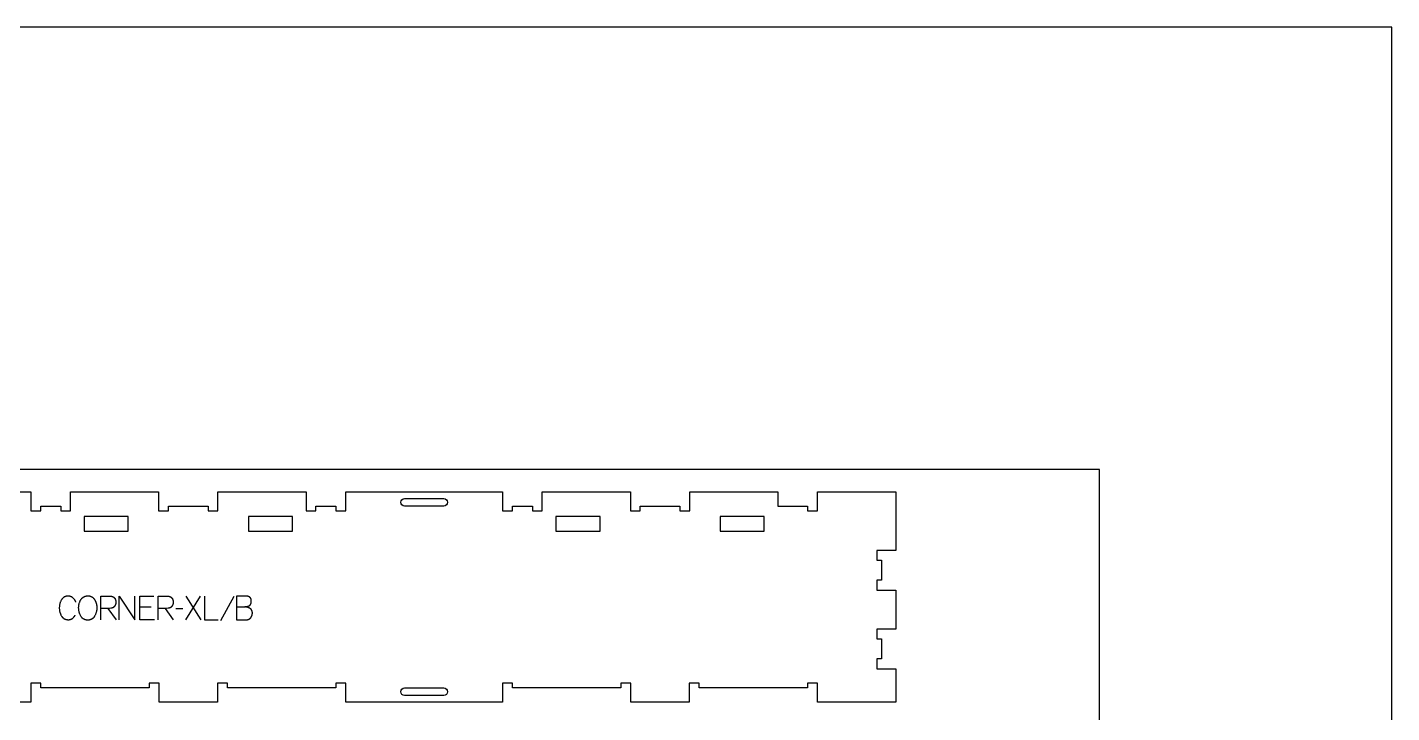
# Model space of a CAD drawing. Extents: x 0 to 4485, y 0 to 8771.
# Drawn here: x 1448 to 3183, y 4721 to 5593 of the extents above; entities that cross this region are included whole.
import ezdxf

# ---------------------------------------------------------------- set-up
doc = ezdxf.new("R2010")
doc.units = 0
for name, color, linetype in [('0_SHEET_SPRUCEPLY_2440X122', 1, 'CONTINUOUS'), ('1_ANYTOOL_1MMDEEP_LABELS_S', 2, 'CONTINUOUS'), ('3_ANYTOOL_CUTTHROUGH_INSID', 4, 'CONTINUOUS'), ('4_ANYTOOL_CUTTHROUGH_OUTSI', 5, 'CONTINUOUS'), ('DONOTCUT', 7, 'CONTINUOUS')]:
    doc.layers.add(name, color=color, linetype=linetype)

msp = doc.modelspace()

# ---------------------------------------------------------------- linework, layer by layer
at = {"layer": '0_SHEET_SPRUCEPLY_2440X122'}
msp.add_lwpolyline([(371.7, 5031), (371.7, 3811), (2811.7, 3811), (2811.7, 5031)], close=True, dxfattribs=at)
at = {"layer": '1_ANYTOOL_1MMDEEP_LABELS_S', "color": 2}
for points in [[(1509.6, 4862.2), (1509.5, 4862.6), (1509.3, 4863), (1509.1, 4863.4), (1508.9, 4863.7), (1508.7, 4864.1), (1508.5, 4864.5), (1508.3, 4864.8), (1508.1, 4865.2), (1507.8, 4865.5), (1507.6, 4865.8), (1507.3, 4866.1), (1507, 4866.4), (1506.8, 4866.7), (1506.5, 4867), (1506.2, 4867.3), (1505.9, 4867.6), (1505.7, 4867.7), (1505.6, 4867.8), (1505.4, 4867.9), (1505.2, 4868.1), (1505.1, 4868.2), (1504.9, 4868.3), (1504.7, 4868.4), (1504.6, 4868.5), (1504.4, 4868.6), (1504.2, 4868.7), (1504, 4868.8), (1503.8, 4868.9), (1503.7, 4868.9), (1503.5, 4869), (1503.3, 4869.1), (1503.1, 4869.2), (1502.9, 4869.2), (1502.7, 4869.3), (1502.5, 4869.3), (1502.3, 4869.4), (1502.1, 4869.4), (1501.9, 4869.5), (1501.7, 4869.5), (1501.5, 4869.6), (1501.3, 4869.6), (1501.1, 4869.6), (1500.9, 4869.6), (1500.6, 4869.7), (1500.4, 4869.7), (1500.2, 4869.7), (1500, 4869.7), (1499.8, 4869.7), (1499.4, 4869.7), (1499.1, 4869.7), (1498.8, 4869.6), (1498.4, 4869.6), (1498.1, 4869.6), (1497.8, 4869.5), (1497.5, 4869.5), (1497.2, 4869.4), (1496.9, 4869.3), (1496.6, 4869.2), (1496.3, 4869.1), (1496, 4869), (1495.7, 4868.9), (1495.6, 4868.8), (1495.4, 4868.8), (1495.3, 4868.7), (1495.2, 4868.7), (1495, 4868.6), (1494.9, 4868.5), (1494.8, 4868.4), (1494.7, 4868.4), (1494.5, 4868.3), (1494.4, 4868.2), (1494.3, 4868.1), (1494.2, 4868), (1494, 4867.9), (1493.9, 4867.9), (1493.7, 4867.7), (1493.5, 4867.5), (1493.2, 4867.3), (1493, 4867), (1492.8, 4866.8), (1492.6, 4866.6), (1492.4, 4866.3), (1492.2, 4866.1), (1492, 4865.8), (1491.8, 4865.6), (1491.6, 4865.3), (1491.4, 4865), (1491.1, 4864.4), (1490.8, 4863.8), (1490.5, 4863.2), (1490.2, 4862.6), (1489.9, 4862), (1489.7, 4861.3), (1489.5, 4860.7), (1489.3, 4860.1), (1489.2, 4859.4), (1489, 4858.8), (1488.9, 4858.1), (1488.8, 4857.4), (1488.7, 4856.8), (1488.7, 4856.1), (1488.6, 4855.4), (1488.6, 4854.7), (1488.6, 4854), (1488.7, 4853.3), (1488.7, 4852.6), (1488.8, 4851.9), (1488.9, 4851.3), (1489, 4850.6), (1489.2, 4849.9), (1489.2, 4849.6), (1489.3, 4849.3), (1489.4, 4849), (1489.5, 4848.7), (1489.6, 4848.3), (1489.7, 4848), (1489.9, 4847.7), (1490, 4847.4), (1490.2, 4846.8), (1490.5, 4846.2), (1490.8, 4845.6), (1491.1, 4845), (1491.5, 4844.4), (1491.7, 4844.1), (1491.8, 4843.8), (1492, 4843.5), (1492.2, 4843.3), (1492.4, 4843), (1492.6, 4842.8), (1492.9, 4842.5), (1493.1, 4842.3), (1493.3, 4842.1), (1493.5, 4841.9), (1493.8, 4841.7), (1493.9, 4841.6), (1494, 4841.5), (1494.1, 4841.4), (1494.3, 4841.3), (1494.4, 4841.3), (1494.5, 4841.2), (1494.7, 4841.1), (1494.8, 4841), (1494.9, 4840.9), (1495.1, 4840.9), (1495.2, 4840.8), (1495.3, 4840.7), (1495.6, 4840.6), (1495.9, 4840.5), (1496.2, 4840.3), (1496.5, 4840.2), (1496.8, 4840.1), (1497.1, 4840.1), (1497.4, 4840), (1497.7, 4839.9), (1498, 4839.9), (1498.4, 4839.8), (1498.7, 4839.8), (1499, 4839.7), (1499.4, 4839.7), (1499.7, 4839.7), (1500.1, 4839.7), (1500.5, 4839.7), (1500.9, 4839.7), (1501, 4839.7), (1501.2, 4839.7), (1501.4, 4839.8), (1501.6, 4839.8), (1501.8, 4839.8), (1501.9, 4839.8), (1502.1, 4839.9), (1502.3, 4839.9), (1502.5, 4840), (1502.6, 4840), (1502.8, 4840), (1503, 4840.1), (1503.1, 4840.1), (1503.3, 4840.2), (1503.4, 4840.3), (1503.6, 4840.3), (1503.8, 4840.4), (1503.9, 4840.5), (1504.1, 4840.5), (1504.2, 4840.6), (1504.4, 4840.7), (1504.5, 4840.8), (1504.6, 4840.8), (1504.8, 4840.9), (1504.9, 4841), (1505.1, 4841.1), (1505.2, 4841.2), (1505.3, 4841.3), (1505.6, 4841.5), (1505.9, 4841.7), (1506.1, 4842), (1506.4, 4842.2), (1506.6, 4842.4), (1506.8, 4842.7), (1507.1, 4842.9), (1507.3, 4843.2), (1507.5, 4843.4), (1507.7, 4843.7), (1508, 4844), (1508.2, 4844.3), (1508.4, 4844.6), (1508.6, 4844.9), (1508.8, 4845.2), (1508.9, 4845.5)], [(1541.3, 4839.7), (1541.3, 4869.7), (1552.7, 4869.7), (1553.1, 4869.7), (1553.6, 4869.7), (1553.8, 4869.6), (1554.1, 4869.6), (1554.3, 4869.6), (1554.5, 4869.6), (1554.7, 4869.5), (1554.9, 4869.5), (1555.2, 4869.5), (1555.4, 4869.4), (1555.6, 4869.4), (1555.8, 4869.3), (1556, 4869.3), (1556.1, 4869.2), (1556.3, 4869.1), (1556.5, 4869.1), (1556.7, 4869), (1556.9, 4868.9), (1557, 4868.8), (1557.2, 4868.8), (1557.4, 4868.7), (1557.5, 4868.6), (1557.7, 4868.5), (1557.8, 4868.4), (1558, 4868.3), (1558.1, 4868.2), (1558.2, 4868.1), (1558.4, 4868), (1558.5, 4867.8), (1558.6, 4867.7), (1558.8, 4867.6), (1558.9, 4867.5), (1559, 4867.3), (1559.1, 4867.2), (1559.2, 4867.1), (1559.3, 4866.9), (1559.4, 4866.8), (1559.5, 4866.6), (1559.6, 4866.5), (1559.7, 4866.3), (1559.8, 4866.1), (1559.8, 4866), (1559.9, 4865.8), (1560, 4865.6), (1560.1, 4865.5), (1560.1, 4865.3), (1560.2, 4865.1), (1560.2, 4864.9), (1560.3, 4864.7), (1560.3, 4864.5), (1560.4, 4864.3), (1560.4, 4864.1), (1560.5, 4863.9), (1560.5, 4863.7), (1560.5, 4863.5), (1560.6, 4863.2), (1560.6, 4863), (1560.6, 4862.8), (1560.6, 4862.3), (1560.6, 4861.8), (1560.6, 4861.7), (1560.6, 4861.5), (1560.6, 4861.3), (1560.6, 4861.1), (1560.6, 4861), (1560.6, 4860.8), (1560.5, 4860.6), (1560.5, 4860.5), (1560.5, 4860.3), (1560.4, 4860.1), (1560.4, 4860), (1560.4, 4859.8), (1560.3, 4859.6), (1560.3, 4859.5), (1560.2, 4859.3), (1560.2, 4859.1), (1560.1, 4859), (1560.1, 4858.8), (1560, 4858.6), (1559.9, 4858.5), (1559.9, 4858.3), (1559.8, 4858.2), (1559.7, 4858), (1559.6, 4857.9), (1559.5, 4857.7), (1559.4, 4857.6), (1559.4, 4857.4), (1559.3, 4857.3), (1559.2, 4857.1), (1559.1, 4857), (1559, 4856.8), (1558.8, 4856.7), (1558.7, 4856.5), (1558.6, 4856.4), (1558.5, 4856.2), (1558.4, 4856.1), (1558.3, 4856), (1558.1, 4855.9), (1558, 4855.7), (1557.9, 4855.6), (1557.7, 4855.5), (1557.6, 4855.4), (1557.5, 4855.3), (1557.3, 4855.2), (1557.2, 4855.1), (1557.1, 4855), (1556.9, 4854.9), (1556.8, 4854.9), (1556.6, 4854.8), (1556.5, 4854.7), (1556.3, 4854.7), (1556.1, 4854.6), (1556, 4854.5), (1555.8, 4854.5), (1555.7, 4854.4), (1555.5, 4854.4), (1555.3, 4854.4), (1555.1, 4854.3), (1555, 4854.3), (1554.8, 4854.3), (1554.6, 4854.2), (1554.4, 4854.2), (1554.3, 4854.2), (1552.3, 4854.1), (1550.3, 4854.1), (1541.3, 4854.1)], [(1564.8, 4839.7), (1564.8, 4869.7), (1584.9, 4839.7), (1584.9, 4869.7)], [(1609.9, 4839.7), (1590.9, 4839.7), (1590.9, 4869.7), (1608.8, 4869.7)], [(1614.2, 4839.7), (1614.2, 4869.7), (1625.5, 4869.7), (1626, 4869.7), (1626.5, 4869.7), (1626.7, 4869.6), (1626.9, 4869.6), (1627.2, 4869.6), (1627.4, 4869.6), (1627.6, 4869.5), (1627.8, 4869.5), (1628, 4869.5), (1628.2, 4869.4), (1628.4, 4869.4), (1628.6, 4869.3), (1628.8, 4869.3), (1629, 4869.2), (1629.2, 4869.1), (1629.4, 4869.1), (1629.5, 4869), (1629.7, 4868.9), (1629.9, 4868.8), (1630, 4868.8), (1630.2, 4868.7), (1630.4, 4868.6), (1630.5, 4868.5), (1630.7, 4868.4), (1630.8, 4868.3), (1631, 4868.2), (1631.1, 4868.1), (1631.2, 4868), (1631.4, 4867.8), (1631.5, 4867.7), (1631.6, 4867.6), (1631.7, 4867.5), (1631.8, 4867.3), (1632, 4867.2), (1632.1, 4867.1), (1632.2, 4866.9), (1632.3, 4866.8), (1632.4, 4866.6), (1632.5, 4866.5), (1632.5, 4866.3), (1632.6, 4866.1), (1632.7, 4866), (1632.8, 4865.8), (1632.8, 4865.6), (1632.9, 4865.5), (1633, 4865.3), (1633, 4865.1), (1633.1, 4864.9), (1633.2, 4864.7), (1633.2, 4864.5), (1633.2, 4864.3), (1633.3, 4864.1), (1633.3, 4863.9), (1633.4, 4863.7), (1633.4, 4863.5), (1633.4, 4863.2), (1633.4, 4863), (1633.4, 4862.8), (1633.5, 4862.3), (1633.5, 4861.8), (1633.5, 4861.7), (1633.5, 4861.5), (1633.5, 4861.3), (1633.5, 4861.1), (1633.4, 4861), (1633.4, 4860.8), (1633.4, 4860.6), (1633.4, 4860.5), (1633.3, 4860.3), (1633.3, 4860.1), (1633.3, 4860), (1633.2, 4859.8), (1633.2, 4859.6), (1633.1, 4859.5), (1633.1, 4859.3), (1633, 4859.1), (1633, 4859), (1632.9, 4858.8), (1632.9, 4858.6), (1632.8, 4858.5), (1632.7, 4858.3), (1632.6, 4858.2), (1632.6, 4858), (1632.5, 4857.9), (1632.4, 4857.7), (1632.3, 4857.6), (1632.2, 4857.4), (1632.1, 4857.3), (1632, 4857.1), (1631.9, 4857), (1631.8, 4856.8), (1631.7, 4856.7), (1631.6, 4856.5), (1631.5, 4856.4), (1631.4, 4856.2), (1631.2, 4856.1), (1631.1, 4856), (1631, 4855.9), (1630.9, 4855.7), (1630.7, 4855.6), (1630.6, 4855.5), (1630.5, 4855.4), (1630.3, 4855.3), (1630.2, 4855.2), (1630.1, 4855.1), (1629.9, 4855), (1629.8, 4854.9), (1629.6, 4854.9), (1629.5, 4854.8), (1629.3, 4854.7), (1629.2, 4854.7), (1629, 4854.6), (1628.8, 4854.5), (1628.7, 4854.5), (1628.5, 4854.4), (1628.3, 4854.4), (1628.2, 4854.4), (1628, 4854.3), (1627.8, 4854.3), (1627.7, 4854.3), (1627.5, 4854.2), (1627.3, 4854.2), (1627.1, 4854.2), (1625.2, 4854.1), (1623.2, 4854.1), (1614.2, 4854.1)], [(1667.9, 4869.7), (1649, 4839.7)], [(1669.2, 4839.7), (1650.2, 4869.7)], [(1673.5, 4869.7), (1673.5, 4839.7), (1690.6, 4839.7)], [(1710.7, 4869.2), (1693.5, 4838.4)], [(1714.1, 4869.7), (1714.1, 4839.7), (1723.8, 4839.7), (1726.4, 4839.6), (1726.6, 4839.6), (1726.8, 4839.6), (1727, 4839.6), (1727.2, 4839.6), (1727.5, 4839.6), (1727.7, 4839.7), (1727.9, 4839.7), (1728.1, 4839.7), (1728.3, 4839.8), (1728.5, 4839.8), (1728.7, 4839.8), (1728.9, 4839.9), (1729.1, 4840), (1729.3, 4840), (1729.5, 4840.1), (1729.6, 4840.2), (1729.8, 4840.3), (1730, 4840.4), (1730.2, 4840.5), (1730.3, 4840.6), (1730.5, 4840.7), (1730.7, 4840.8), (1730.8, 4840.9), (1731, 4841), (1731.1, 4841.1), (1731.3, 4841.3), (1731.4, 4841.4), (1731.6, 4841.6), (1731.7, 4841.7), (1731.8, 4841.9), (1732, 4842), (1732.1, 4842.2), (1732.2, 4842.4), (1732.4, 4842.5), (1732.5, 4842.7), (1732.6, 4842.9), (1732.7, 4843.1), (1732.8, 4843.2), (1732.9, 4843.4), (1733, 4843.6), (1733.1, 4843.8), (1733.2, 4843.9), (1733.3, 4844.1), (1733.4, 4844.3), (1733.5, 4844.5), (1733.5, 4844.7), (1733.6, 4844.9), (1733.7, 4845.1), (1733.7, 4845.2), (1733.8, 4845.4), (1733.9, 4845.6), (1733.9, 4845.8), (1733.9, 4846), (1734, 4846.2), (1734, 4846.4), (1734.1, 4846.6), (1734.1, 4846.8), (1734.1, 4847), (1734.1, 4847.2), (1734.2, 4847.4), (1734.2, 4847.6), (1734.2, 4847.8), (1734.2, 4848), (1734.2, 4848.2), (1734.2, 4848.5), (1734.2, 4848.7), (1734.2, 4849), (1734.1, 4849.2), (1734.1, 4849.4), (1734.1, 4849.7), (1734.1, 4849.9), (1734, 4850.1), (1734, 4850.3), (1733.9, 4850.5), (1733.8, 4850.7), (1733.8, 4850.9), (1733.7, 4851.1), (1733.6, 4851.3), (1733.6, 4851.5), (1733.5, 4851.7), (1733.4, 4851.8), (1733.4, 4851.9), (1733.3, 4852), (1733.3, 4852.1), (1733.2, 4852.2), (1733.2, 4852.2), (1733.1, 4852.3), (1733.1, 4852.4), (1733, 4852.5), (1732.9, 4852.6), (1732.9, 4852.6), (1732.8, 4852.7), (1732.8, 4852.8), (1732.7, 4852.9), (1732.6, 4853), (1732.6, 4853), (1732.5, 4853.1), (1732.4, 4853.2), (1732.3, 4853.2), (1732.3, 4853.3), (1732.2, 4853.4), (1732.1, 4853.5), (1732, 4853.6), (1731.8, 4853.7), (1731.6, 4853.8), (1731.5, 4854), (1731.3, 4854.1), (1730.9, 4854.3), (1730.5, 4854.5), (1730.2, 4854.7), (1729.8, 4854.9), (1729.4, 4855), (1729, 4855.2), (1728.6, 4855.3), (1728.2, 4855.5), (1727.8, 4855.6), (1727.3, 4855.7), (1726.9, 4855.8), (1726.5, 4855.9), (1726, 4856), (1725.6, 4856), (1725.1, 4856.1), (1724.7, 4856.1)], [(1714.1, 4856), (1724.7, 4856.1), (1725.1, 4856.2), (1725.5, 4856.2), (1725.9, 4856.3), (1726.2, 4856.3), (1726.6, 4856.4), (1727, 4856.5), (1727.4, 4856.5), (1727.7, 4856.6), (1728.1, 4856.7), (1728.4, 4856.9), (1728.8, 4857), (1729.1, 4857.1), (1729.4, 4857.2), (1729.8, 4857.4), (1730.1, 4857.5), (1730.4, 4857.7), (1730.5, 4857.7), (1730.6, 4857.8), (1730.6, 4857.8), (1730.7, 4857.9), (1730.8, 4857.9), (1730.8, 4858), (1730.9, 4858), (1731, 4858.1), (1731.1, 4858.1), (1731.1, 4858.2), (1731.2, 4858.3), (1731.3, 4858.3), (1731.3, 4858.4), (1731.4, 4858.4), (1731.4, 4858.5), (1731.5, 4858.6), (1731.6, 4858.6), (1731.6, 4858.7), (1731.7, 4858.8), (1731.7, 4858.8), (1731.8, 4858.9), (1731.8, 4859), (1731.9, 4859), (1731.9, 4859.1), (1732, 4859.2), (1732, 4859.3), (1732.1, 4859.3), (1732.1, 4859.4), (1732.2, 4859.5), (1732.2, 4859.6), (1732.2, 4859.7), (1732.3, 4859.8), (1732.3, 4859.8), (1732.4, 4859.9), (1732.4, 4860.1), (1732.5, 4860.3), (1732.6, 4860.5), (1732.6, 4860.7), (1732.7, 4860.9), (1732.7, 4861.1), (1732.8, 4861.3), (1732.8, 4861.5), (1732.8, 4861.8), (1732.8, 4862), (1732.9, 4862.2), (1732.9, 4862.5), (1732.9, 4862.7), (1732.9, 4863), (1732.9, 4863.2), (1732.9, 4863.6), (1732.9, 4863.8), (1732.9, 4864), (1732.9, 4864.2), (1732.8, 4864.4), (1732.8, 4864.6), (1732.8, 4864.7), (1732.8, 4864.9), (1732.7, 4865.1), (1732.7, 4865.2), (1732.7, 4865.4), (1732.6, 4865.6), (1732.6, 4865.7), (1732.5, 4865.9), (1732.5, 4866), (1732.4, 4866.2), (1732.4, 4866.3), (1732.3, 4866.5), (1732.3, 4866.6), (1732.2, 4866.8), (1732.1, 4866.9), (1732, 4867), (1732, 4867.2), (1731.9, 4867.3), (1731.8, 4867.4), (1731.7, 4867.5), (1731.6, 4867.6), (1731.5, 4867.7), (1731.4, 4867.9), (1731.3, 4868), (1731.2, 4868.1), (1731.1, 4868.2), (1731, 4868.3), (1730.9, 4868.4), (1730.8, 4868.4), (1730.7, 4868.5), (1730.6, 4868.6), (1730.4, 4868.7), (1730.3, 4868.8), (1730.2, 4868.8), (1730, 4868.9), (1729.9, 4869), (1729.7, 4869.1), (1729.6, 4869.1), (1729.5, 4869.2), (1729.3, 4869.2), (1729.1, 4869.3), (1729, 4869.3), (1728.8, 4869.4), (1728.7, 4869.4), (1728.5, 4869.5), (1728.3, 4869.5), (1728.1, 4869.5), (1728, 4869.6), (1727.8, 4869.6), (1727.6, 4869.6), (1727.4, 4869.6), (1727.2, 4869.6), (1727, 4869.7), (1726.6, 4869.7), (1726.2, 4869.7), (1714.1, 4869.7)], [(1550.3, 4854.1), (1560.8, 4839.6)], [(1605.6, 4855.8), (1590.9, 4855.8)], [(1623.2, 4854.1), (1633.6, 4839.6)], [(1645.6, 4853.6), (1636.8, 4853.5)]]:
    msp.add_lwpolyline(points, dxfattribs=at)
msp.add_lwpolyline([(1525.3, 4870), (1525.6, 4870), (1526, 4870), (1526.4, 4870), (1526.7, 4869.9), (1526.9, 4869.9), (1527.1, 4869.9), (1527.2, 4869.9), (1527.4, 4869.8), (1527.6, 4869.8), (1527.7, 4869.7), (1527.9, 4869.7), (1528, 4869.7), (1528.2, 4869.6), (1528.4, 4869.6), (1528.5, 4869.5), (1528.7, 4869.5), (1528.8, 4869.4), (1529, 4869.3), (1529.1, 4869.3), (1529.3, 4869.2), (1529.4, 4869.1), (1529.5, 4869.1), (1529.7, 4869), (1529.8, 4868.9), (1530, 4868.8), (1530.1, 4868.7), (1530.2, 4868.6), (1530.4, 4868.5), (1530.6, 4868.4), (1530.9, 4868.2), (1531.1, 4868), (1531.4, 4867.8), (1531.6, 4867.5), (1531.8, 4867.3), (1532.1, 4867.1), (1532.3, 4866.9), (1532.5, 4866.6), (1532.7, 4866.4), (1532.9, 4866.1), (1533.1, 4865.9), (1533.3, 4865.6), (1533.5, 4865.4), (1533.6, 4865.1), (1533.8, 4864.8), (1534, 4864.5), (1534.1, 4864.2), (1534.3, 4863.9), (1534.4, 4863.6), (1534.6, 4863.3), (1534.7, 4863), (1534.9, 4862.7), (1535, 4862.4), (1535.1, 4862.1), (1535.2, 4861.8), (1535.3, 4861.5), (1535.4, 4861.1), (1535.5, 4860.8), (1535.6, 4860.5), (1535.7, 4860.1), (1535.8, 4859.8), (1535.9, 4859.1), (1536.1, 4858.4), (1536.2, 4857.8), (1536.3, 4857.1), (1536.3, 4856.4), (1536.4, 4855.8), (1536.4, 4855.1), (1536.4, 4854.5), (1536.4, 4853.9), (1536.4, 4853.2), (1536.3, 4852.6), (1536.2, 4852), (1536.1, 4851.3), (1536, 4850.7), (1535.9, 4850.1), (1535.7, 4849.4), (1535.5, 4848.8), (1535.3, 4848.1), (1535.1, 4847.5), (1534.9, 4846.9), (1534.6, 4846.2), (1534.3, 4845.6), (1534, 4845), (1533.6, 4844.3), (1533.5, 4844), (1533.3, 4843.7), (1533.1, 4843.4), (1532.9, 4843.1), (1532.7, 4842.8), (1532.5, 4842.6), (1532.3, 4842.3), (1532.1, 4842.1), (1532, 4842), (1531.8, 4841.8), (1531.7, 4841.7), (1531.6, 4841.6), (1531.5, 4841.5), (1531.4, 4841.4), (1531.2, 4841.3), (1531.1, 4841.2), (1531, 4841.1), (1530.9, 4841), (1530.7, 4840.9), (1530.6, 4840.8), (1530.5, 4840.7), (1530.4, 4840.7), (1530.2, 4840.6), (1530.1, 4840.5), (1529.9, 4840.4), (1529.8, 4840.3), (1529.7, 4840.3), (1529.5, 4840.2), (1529.4, 4840.1), (1529.2, 4840.1), (1529.1, 4840), (1528.9, 4839.9), (1528.8, 4839.9), (1528.6, 4839.8), (1528.5, 4839.8), (1528.3, 4839.7), (1528, 4839.6), (1527.7, 4839.5), (1527.4, 4839.5), (1527, 4839.4), (1526.7, 4839.3), (1526.4, 4839.3), (1526, 4839.3), (1525.7, 4839.2), (1525.3, 4839.2), (1524.9, 4839.2), (1524.5, 4839.2), (1524.2, 4839.2), (1523.8, 4839.3), (1523.4, 4839.3), (1523.1, 4839.3), (1522.7, 4839.4), (1522.4, 4839.5), (1522.1, 4839.5), (1521.7, 4839.6), (1521.4, 4839.7), (1521.2, 4839.8), (1521.1, 4839.8), (1520.9, 4839.9), (1520.8, 4839.9), (1520.6, 4840), (1520.5, 4840.1), (1520.3, 4840.1), (1520.2, 4840.2), (1520, 4840.3), (1519.9, 4840.4), (1519.7, 4840.4), (1519.6, 4840.5), (1519.5, 4840.6), (1519.3, 4840.7), (1519.2, 4840.8), (1519.1, 4840.9), (1518.9, 4840.9), (1518.8, 4841), (1518.7, 4841.1), (1518.5, 4841.2), (1518.4, 4841.3), (1518.3, 4841.4), (1518.2, 4841.6), (1518, 4841.7), (1517.9, 4841.8), (1517.8, 4841.9), (1517.7, 4842), (1517.6, 4842.1), (1517.5, 4842.3), (1517.4, 4842.4), (1517.1, 4842.6), (1516.9, 4842.9), (1516.7, 4843.2), (1516.5, 4843.5), (1516.3, 4843.8), (1516.2, 4844.1), (1516, 4844.4), (1515.7, 4845), (1515.3, 4845.7), (1515, 4846.3), (1514.8, 4847), (1514.5, 4847.6), (1514.3, 4848.3), (1514.1, 4848.9), (1513.9, 4849.6), (1513.8, 4850.2), (1513.6, 4850.9), (1513.5, 4851.6), (1513.4, 4852.2), (1513.3, 4852.9), (1513.3, 4853.5), (1513.2, 4854.2), (1513.2, 4854.8), (1513.2, 4855.5), (1513.3, 4856.2), (1513.3, 4856.9), (1513.4, 4857.6), (1513.5, 4858.2), (1513.6, 4858.9), (1513.8, 4859.5), (1513.9, 4860.2), (1514.1, 4860.8), (1514.4, 4861.5), (1514.6, 4862.1), (1514.9, 4862.7), (1515.1, 4863.4), (1515.4, 4864), (1515.8, 4864.6), (1516.1, 4865.2), (1516.3, 4865.5), (1516.5, 4865.8), (1516.7, 4866.1), (1516.9, 4866.3), (1517.1, 4866.6), (1517.3, 4866.8), (1517.5, 4867.1), (1517.8, 4867.3), (1517.9, 4867.4), (1518, 4867.5), (1518.1, 4867.6), (1518.3, 4867.7), (1518.4, 4867.9), (1518.5, 4868), (1518.6, 4868), (1518.8, 4868.1), (1518.9, 4868.2), (1519, 4868.3), (1519.2, 4868.4), (1519.3, 4868.5), (1519.4, 4868.6), (1519.6, 4868.7), (1519.7, 4868.7), (1519.8, 4868.8), (1520, 4868.9), (1520.1, 4869), (1520.4, 4869.1), (1520.7, 4869.2), (1521, 4869.4), (1521.4, 4869.5), (1521.7, 4869.6), (1522, 4869.6), (1522.3, 4869.7), (1522.7, 4869.8), (1523, 4869.9), (1523.4, 4869.9), (1523.8, 4870), (1524.1, 4870), (1524.5, 4870), (1524.9, 4870)], close=True, dxfattribs=at)
at = {"layer": '3_ANYTOOL_CUTTHROUGH_INSID', "color": 4}
for points in [[(1977.8, 4984.3), (1927.8, 4984.3, -1), (1927.8, 4993.8), (1977.8, 4993.8, -1)], [(1977.8, 4984.3), (1927.8, 4984.3, -1), (1927.8, 4993.8), (1977.8, 4993.8, -1)], [(1977.8, 4752.8, -1), (1977.8, 4743.3), (1927.8, 4743.3, -1), (1927.8, 4752.8)], [(1977.8, 4752.8, -1), (1977.8, 4743.3), (1927.8, 4743.3, -1), (1927.8, 4752.8)]]:
    msp.add_lwpolyline(points, format="xyb", close=True, dxfattribs=at)
for points in [[(1520.2, 4970.8), (1520.2, 4952.3), (1576.4, 4952.3), (1576.4, 4970.8)], [(1520.2, 4970.8), (1520.2, 4952.3), (1576.4, 4952.3), (1576.4, 4970.8)], [(1785.3, 4970.8), (1729.1, 4970.8), (1729.1, 4952.3), (1785.3, 4952.3)], [(1785.3, 4970.8), (1729.1, 4970.8), (1729.1, 4952.3), (1785.3, 4952.3)], [(2120.2, 4970.8), (2120.2, 4952.3), (2176.4, 4952.3), (2176.4, 4970.8)], [(2120.2, 4970.8), (2120.2, 4952.3), (2176.4, 4952.3), (2176.4, 4970.8)], [(2385.3, 4970.8), (2329.1, 4970.8), (2329.1, 4952.3), (2385.3, 4952.3)], [(2385.3, 4970.8), (2329.1, 4970.8), (2329.1, 4952.3), (2385.3, 4952.3)]]:
    msp.add_lwpolyline(points, close=True, dxfattribs=at)
at = {"layer": '4_ANYTOOL_CUTTHROUGH_OUTSI', "color": 5}
msp.add_lwpolyline([(1253, 5002.3), (1452.5, 5002.3), (1452.5, 4978.3), (1465, 4978.3), (1465, 4984.3), (1490.5, 4984.3), (1490.5, 4978.3), (1503, 4978.3), (1503, 4984.5), (1503, 5002.3), (1615, 5002.3), (1615, 4978.3), (1627.5, 4978.3), (1627.5, 4984.3), (1678, 4984.3), (1678, 4978.3), (1690.5, 4978.3), (1690.5, 5002.3), (1802.5, 5002.3), (1802.5, 4978.3), (1815, 4978.3), (1815, 4984.3), (1840.5, 4984.3), (1840.5, 4978.3), (1853, 4978.3), (1853, 5002.3), (2052.5, 5002.3), (2052.5, 4978.3), (2065, 4978.3), (2065, 4984.3), (2090.5, 4984.3), (2090.5, 4978.3), (2103, 4978.3), (2103, 5002.3), (2215, 5002.3), (2215, 4978.3), (2227.5, 4978.3), (2227.5, 4984.3), (2278, 4984.3), (2278, 4978.3), (2290.5, 4978.3), (2290.5, 5002.3), (2402.5, 5002.3), (2402.5, 4984.5), (2402.5, 4984.3), (2402.8, 4984.3), (2440.5, 4984.3), (2440.5, 4978.3), (2453, 4978.3), (2453, 5002.3), (2552.5, 5002.3), (2552.5, 4927.8), (2528.5, 4927.8), (2528.5, 4915.3), (2534.5, 4915.3), (2534.5, 4889.8), (2528.5, 4889.8), (2528.5, 4877.3), (2552.5, 4877.3), (2552.5, 4827.8), (2528.5, 4827.8), (2528.5, 4815.3), (2534.5, 4815.3), (2534.5, 4789.8), (2528.5, 4789.8), (2528.5, 4777.3), (2552.5, 4777.3), (2552.5, 4734.8), (2453, 4734.8), (2453, 4758.8), (2440.5, 4758.8), (2440.5, 4752.8), (2402.8, 4752.8), (2302.5, 4752.8), (2302.5, 4758.8), (2290, 4758.8), (2290, 4734.8), (2215.5, 4734.8), (2215.5, 4758.8), (2203, 4758.8), (2203, 4752.8), (2102.8, 4752.8), (2065, 4752.8), (2065, 4758.8), (2052.5, 4758.8), (2052.5, 4734.8), (1853, 4734.8), (1853, 4758.8), (1840.5, 4758.8), (1840.5, 4752.8), (1802.8, 4752.8), (1702.5, 4752.8), (1702.5, 4758.8), (1690, 4758.8), (1690, 4734.8), (1615.5, 4734.8), (1615.5, 4758.8), (1603, 4758.8), (1603, 4752.8), (1502.8, 4752.8), (1465, 4752.8), (1465, 4758.8), (1452.5, 4758.8), (1452.5, 4734.8), (1253, 4734.8)], dxfattribs=at)
msp.add_lwpolyline([(1253, 5002.3), (1452.5, 5002.3), (1452.5, 4978.3), (1465, 4978.3), (1465, 4984.3), (1490.5, 4984.3), (1490.5, 4978.3), (1503, 4978.3), (1503, 4984.5), (1503, 5002.3), (1615, 5002.3), (1615, 4978.3), (1627.5, 4978.3), (1627.5, 4984.3), (1678, 4984.3), (1678, 4978.3), (1690.5, 4978.3), (1690.5, 5002.3), (1802.5, 5002.3), (1802.5, 4978.3), (1815, 4978.3), (1815, 4984.3), (1840.5, 4984.3), (1840.5, 4978.3), (1853, 4978.3), (1853, 5002.3), (2052.5, 5002.3), (2052.5, 4978.3), (2065, 4978.3), (2065, 4984.3), (2090.5, 4984.3), (2090.5, 4978.3), (2103, 4978.3), (2103, 5002.3), (2215, 5002.3), (2215, 4978.3), (2227.5, 4978.3), (2227.5, 4984.3), (2278, 4984.3), (2278, 4978.3), (2290.5, 4978.3), (2290.5, 5002.3), (2402.5, 5002.3), (2402.5, 4984.5), (2402.5, 4984.3), (2402.8, 4984.3), (2440.5, 4984.3), (2440.5, 4978.3), (2453, 4978.3), (2453, 5002.3), (2552.5, 5002.3), (2552.5, 4927.8), (2528.5, 4927.8), (2528.5, 4915.3), (2534.5, 4915.3), (2534.5, 4889.8), (2528.5, 4889.8), (2528.5, 4877.3), (2552.5, 4877.3), (2552.5, 4827.8), (2528.5, 4827.8), (2528.5, 4815.3), (2534.5, 4815.3), (2534.5, 4789.8), (2528.5, 4789.8), (2528.5, 4777.3), (2552.5, 4777.3), (2552.5, 4734.8), (2453, 4734.8), (2453, 4758.8), (2440.5, 4758.8), (2440.5, 4752.8), (2402.8, 4752.8), (2302.5, 4752.8), (2302.5, 4758.8), (2290, 4758.8), (2290, 4734.8), (2215.5, 4734.8), (2215.5, 4758.8), (2203, 4758.8), (2203, 4752.8), (2102.8, 4752.8), (2065, 4752.8), (2065, 4758.8), (2052.5, 4758.8), (2052.5, 4734.8), (1853, 4734.8), (1853, 4758.8), (1840.5, 4758.8), (1840.5, 4752.8), (1802.8, 4752.8), (1702.5, 4752.8), (1702.5, 4758.8), (1690, 4758.8), (1690, 4734.8), (1615.5, 4734.8), (1615.5, 4758.8), (1603, 4758.8), (1603, 4752.8), (1502.8, 4752.8), (1465, 4752.8), (1465, 4758.8), (1452.5, 4758.8), (1452.5, 4734.8), (1253, 4734.8)], dxfattribs=at)
at = {"layer": 'DONOTCUT'}
msp.add_lwpolyline([(0, 0), (3183.4, 0), (3183.4, 5593.4), (0, 5593.4)], close=True, dxfattribs=at)

doc.saveas('drawing.dxf')
